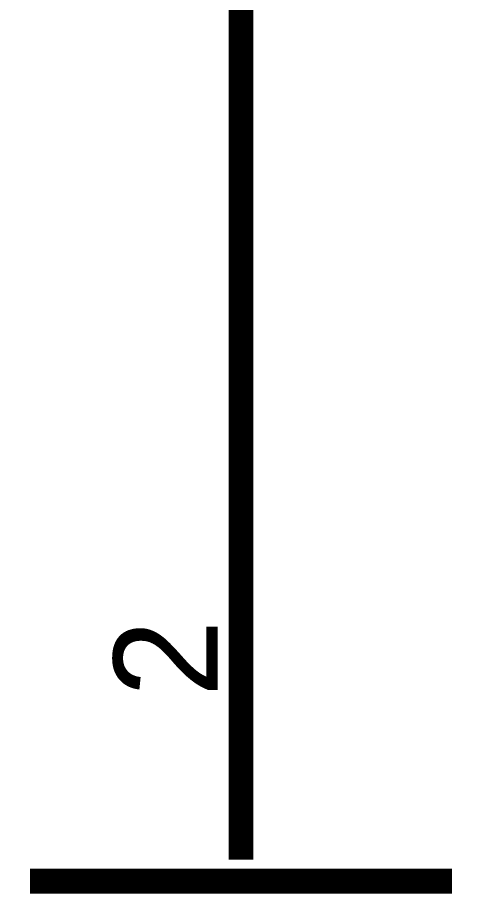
# Model space of a CAD drawing. Header units: millimetres. Extents: x 0 to 800, y 0 to 567.
# Drawn here: x 245.41 to 250.8, y 225.56 to 236.12 of the extents above; entities that cross this region are included whole.
import ezdxf

# ---------------------------------------------------------------- set-up
doc = ezdxf.new("R2010")
doc.units = ezdxf.units.MM
doc.layers.add('Sheet', color=255, linetype='Continuous')

msp = doc.modelspace()

# ---------------------------------------------------------------- linework, layer by layer
at = {"layer": 'Sheet', "const_width": 0.3}
for points in [[(248.105, 227.493), (248.105, 237.001), (248.105, 237.136)], [(248.105, 225.97), (248.105, 227.493)], [(248.105, 225.97), (248.105, 226.216)], [(245.563, 225.712), (250.647, 225.712)]]:
    msp.add_lwpolyline(points, dxfattribs=at)

# ---------------------------------------------------------------- texts
at = {"layer": 'Sheet'}
msp.add_text('2', height=1.254, rotation=90, dxfattribs=at).set_placement((247.825, 227.93))

doc.saveas('drawing.dxf')
